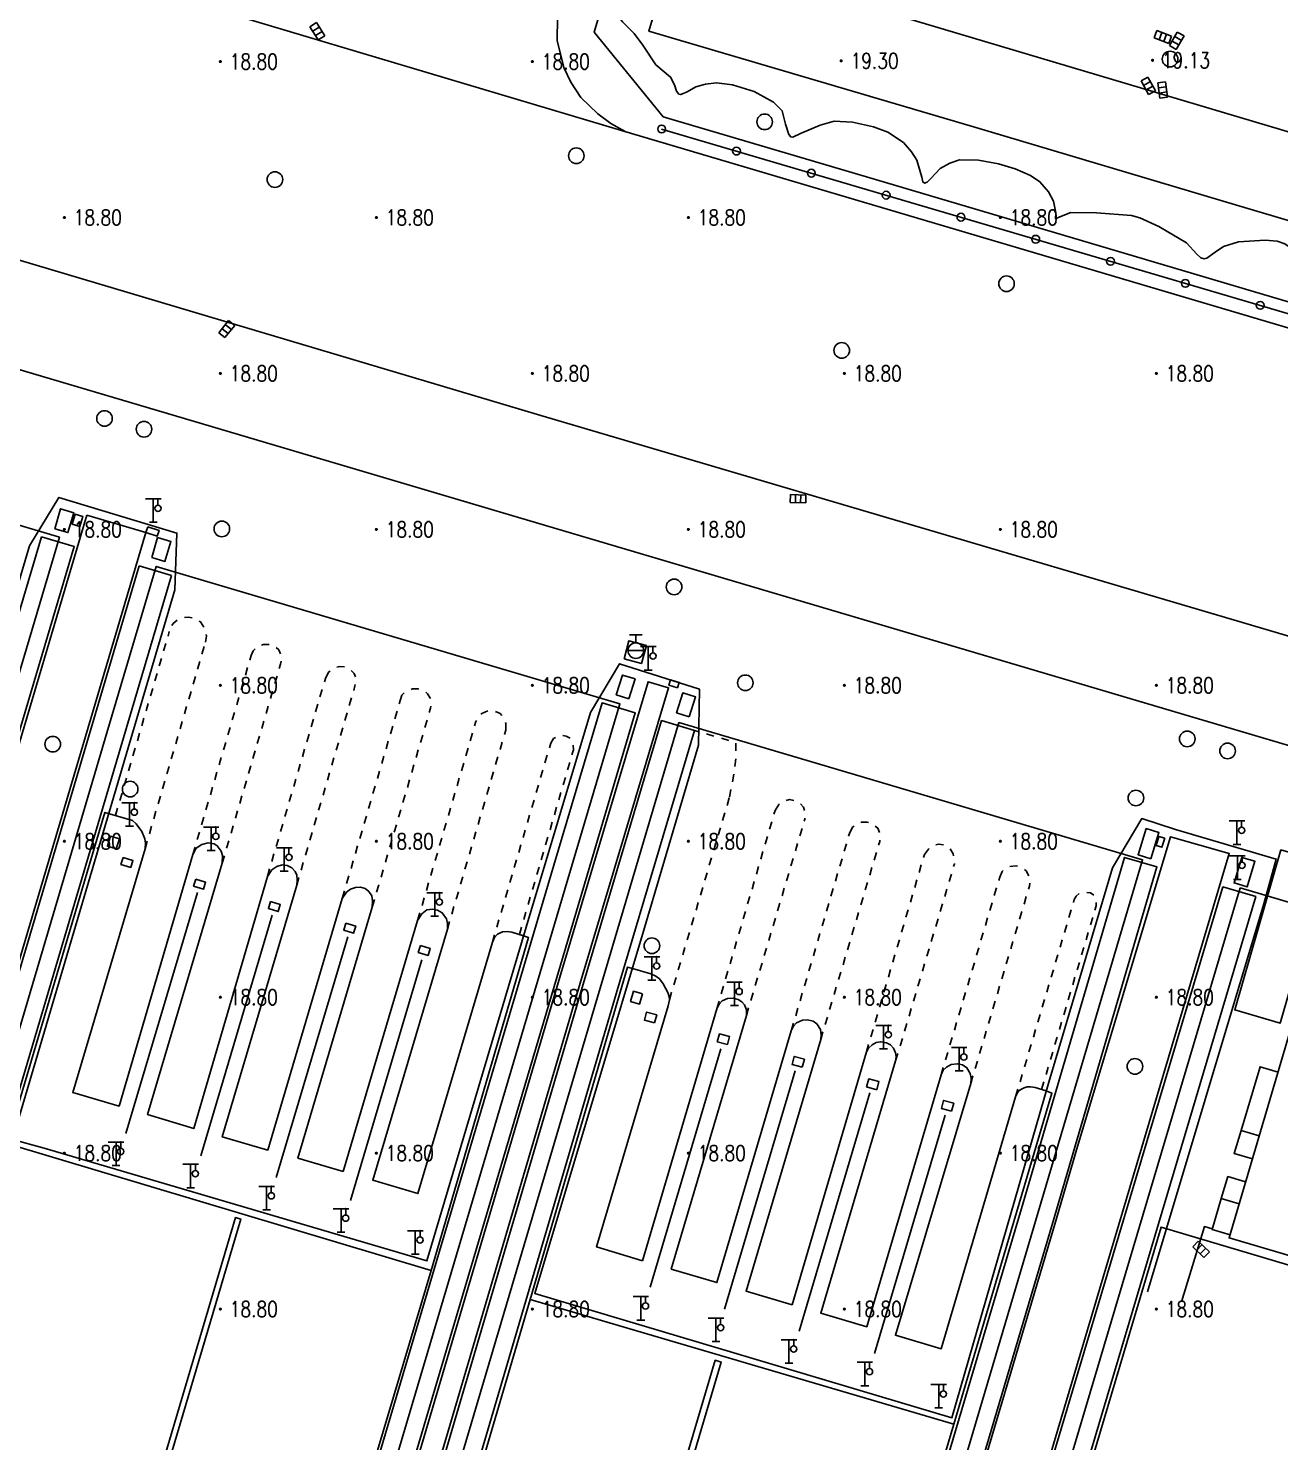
# Model space of a CAD drawing. Extents: x 404846 to 408477, y 3390929 to 3392894.
# Drawn here: x 405879 to 405959.3, y 3392125.9 to 3392216.5 of the extents above; entities that cross this region are included whole.
import ezdxf
from ezdxf.enums import TextEntityAlignment as Align

# ---------------------------------------------------------------- set-up
doc = ezdxf.new("R2010")
doc.units = 0
doc.header["$LTSCALE"] = 0.5
doc.header["$PDSIZE"] = 0.2
doc.linetypes.add('X6', pattern=[2, 1, -1])
doc.layers.get('0').update_dxf_attribs({"linetype": 'CONTINUOUS'})
for name, color, linetype in [('3221', 6, 'CONTINUOUS'), ('DLSS', 4, 'CONTINUOUS'), ('DMTZ', 3, 'CONTINUOUS'), ('FZTZ', 7, 'CONTINUOUS'), ('GCD', 1, 'CONTINUOUS'), ('GXYZ', 2, 'CONTINUOUS'), ('JMD', 6, 'CONTINUOUS'), ('SXSS', 5, 'CONTINUOUS'), ('ZBTZ', 3, 'CONTINUOUS')]:
    doc.layers.add(name, color=color, linetype=linetype)
doc.layers.add('ASSIST', color=7, linetype='CONTINUOUS', plot=False)
doc.styles.add('HZ', font='rs.shx', dxfattribs={"width": 0.8, "bigfont": 'hztxt.shx'})
doc.linetypes.add('10422', pattern='A,0.75,[150,AAA.SHX,S=0.5,R=0,X=0,Y=0.5],1.5,[177,AAA.SHX,S=1,R=0,X=0,Y=0.4],0.75', length=3)
doc.linetypes.add('1161', pattern='A,0,[149,AAA.SHX,S=0.15,R=0,X=0,Y=0],-1.6', length=1.6)
doc.linetypes.add('444', pattern='A,4.5,[145,AAA.SHX,S=1,R=0,X=0,Y=1],4.5,-0.5,[146,AAA.SHX,S=1,R=0,X=0,Y=0],-0.5', length=10)
doc.linetypes.add('447', pattern='A,8,-1,[148,AAA.SHX,S=1,R=0,X=0,Y=0],-1', length=10)

# ---------------------------------------------------------------- blocks, each defined once
blk = doc.blocks.new('gc063')
for p, q in [((-1, 3), (1, 3)), ((0, 0), (0, 3)), ((0.6, 3), (0.6, 2.2)), ((-0.5, 0), (0.5, 0))]:
    blk.add_line(p, q)
blk.add_circle((0.6, 1.8), 0.4)
blk.add_point((0.6, 3))
blk.add_point((0.6, 3))
blk = doc.blocks.new('GC200')
at = {"linetype": 'Continuous', "const_width": 0.2, "flags": 128}
blk.add_lwpolyline([(-0.1, 0, 1), (0.1, 0, 1)], format="xyb", close=True, dxfattribs=at)
blk = doc.blocks.new('gc188')
blk.add_circle((0, 0), 1)
blk = doc.blocks.new('gc041')
for p, q in [((-1, 0.5), (1, 0.5)), ((-1, -0.5), (-1, 0.5)), ((-0.33, 0.5), (-0.33, -0.5)), ((0.33, 0.5), (0.33, -0.5)), ((1, 0.5), (1, -0.5)), ((1, -0.5), (-1, -0.5))]:
    blk.add_line(p, q)
blk = doc.blocks.new('gc133')
for p, q in [((-0.8, 2), (0.8, 2)), ((0, 1), (0, 2)), ((-1, 0), (1, 0))]:
    blk.add_line(p, q)
blk.add_circle((0, 0), 1)
blk = doc.blocks.new('gc170')
at = {"linetype": 'Continuous'}
blk.add_circle((0, 0), 0.5, dxfattribs=at)

msp = doc.modelspace()

# ---------------------------------------------------------------- linework, layer by layer
at = {"layer": '3221', "color": 6}
msp.add_polyline3d([(405820.192, 3391978.741, 19.026), (405827.764, 3392004.239, 18.827), (405837.04, 3392035.462, 18.799), (405846.869, 3392068.774, 18.774), (405853.893, 3392092.528, 18.677), (405863.694, 3392125.525, 18.844), (405872.094, 3392153.735, 19.12), (405881.043, 3392183.879, 18.761), (405851.325, 3392192.702, 18.761), (405842.379, 3392162.57, 19.12), (405833.977, 3392134.352, 18.844), (405824.17, 3392101.337, 18.677), (405817.139, 3392077.555, 18.774), (405807.324, 3392044.29, 18.799), (405798.048, 3392013.066, 18.827), (405790.477, 3391987.574, 19.026)], dxfattribs=at)
for points in [[(405812.06, 3391819.389, 18.742), (405824.646, 3391861.837, 19.077), (405833.059, 3391890.204, 18.908), (405848.63, 3391942.756, 19.147), (405863.416, 3391992.669, 18.859), (405883.655, 3392060.85, 18.859), (405902.681, 3392124.939, 19.255), (405913.812, 3392162.523, 19.067), (405916.975, 3392173.2, 18.935), (405887.252, 3392182.006, 18.935), (405884.088, 3392171.328, 19.067), (405872.96, 3392133.752, 19.255), (405853.937, 3392069.672, 18.859), (405833.698, 3392001.491, 18.859), (405818.907, 3391951.561, 19.147), (405803.336, 3391899.01, 18.908), (405794.925, 3391870.65, 19.077), (405782.339, 3391828.201, 18.742)], [(405815.869, 3391818.237, 18.754), (405823.12, 3391842.63, 18.876), (405829.335, 3391863.678, 19.052), (405836.903, 3391889.232, 18.718), (405871.136, 3392004.651, 18.83), (405880.742, 3392036.86, 18.858), (405920.749, 3392171.995, 18.895), (405950.473, 3392163.195, 18.895), (405910.467, 3392028.06, 18.858), (405900.843, 3391995.791, 18.83), (405866.624, 3391880.417, 18.718), (405859.062, 3391854.887, 19.052), (405852.843, 3391833.824, 18.876), (405845.585, 3391809.404, 18.754)], [(405956.729, 3392161.398, 18.927), (405941.127, 3392108.887, 18.738), (405933.382, 3392082.829, 18.777), (405910.571, 3392005.83, 18.647), (405901.442, 3391975.049, 18.79), (405894.062, 3391950.048, 18.764), (405883.561, 3391914.691, 18.764), (405862.385, 3391843.269, 18.779), (405851.78, 3391807.605, 18.92), (405881.47, 3391798.688, 18.775), (405892.099, 3391834.434, 18.593), (405913.28, 3391905.872, 18.605), (405923.779, 3391941.222, 18.764), (405931.169, 3391966.254, 18.79), (405940.292, 3391997.016, 18.647), (405963.105, 3392074.023, 18.777), (405970.842, 3392100.056, 18.738), (405986.445, 3392152.569, 18.927)]]:
    msp.add_polyline3d(points, close=True, dxfattribs=at)
at = {"layer": 'ASSIST', "linetype": 'Continuous', "flags": 128}
for points, elevation in [([(405919.646, 3392210.053), (405964.904, 3392196.713)], 18.972), ([(405956.796, 3392145.835), (405956.343, 3392144.354), (405957.514, 3392144.008)], 19.265), ([(405955.519, 3392141.476), (405955.945, 3392142.878), (405957.081, 3392142.542)], 19.364)]:
    msp.add_lwpolyline(points, dxfattribs=dict(at, elevation=elevation))
at = {"layer": 'DLSS', "linetype": 'Continuous', "const_width": 0.1, "flags": 128}
for points, elevation in [([(405917.301, 3392209.891), (405855.391, 3392228.354), (405835.392, 3392234.278)], 18.787), ([(405911.907, 3392191.682), (405849.979, 3392210.136), (405829.994, 3392216.056)], 18.787), ([(405910.01, 3392185.28), (405848.054, 3392203.641), (405828.07, 3392209.561)], 18.787), ([(405962.124, 3392196.613), (405917.301, 3392209.891)], 18.856), ([(405956.742, 3392178.449), (405911.907, 3392191.682)], 18.831), ([(405954.833, 3392172.002), (405910.01, 3392185.28)], 18.856), ([(405956.742, 3392178.449), (406005.467, 3392164.024), (406051.337, 3392150.407), (406087.518, 3392139.758), (406125.857, 3392128.358), (406161.319, 3392117.927), (406203.686, 3392105.242), (406244.726, 3392093.133), (406283.477, 3392081.6), (406308.291, 3392074.282)], 18.633), ([(405954.833, 3392172.002), (406003.556, 3392157.578), (406049.436, 3392143.952)], 18.711)]:
    msp.add_lwpolyline(points, dxfattribs=dict(at, elevation=elevation))
at = {"layer": 'DLSS', "linetype": 'X6', "flags": 128}
for points, elevation in [([(405890.403, 3392177.142), (405890.466, 3392177.53), (405890.466, 3392177.53), (405890.39, 3392177.985), (405890.075, 3392178.442), (405889.668, 3392178.676), (405889.293, 3392178.744), (405888.916, 3392178.728), (405888.619, 3392178.58), (405888.331, 3392178.345), (405888.212, 3392178.154), (405888.085, 3392177.821)], 18.891), ([(405884.633, 3392166.026), (405888.085, 3392177.821)], 18.929), ([(405886.529, 3392163.905), (405890.403, 3392177.142)], 18.935), ([(405893.33, 3392176.285), (405893.462, 3392176.585), (405893.731, 3392176.874), (405894.119, 3392177.006), (405894.533, 3392176.986), (405894.85, 3392176.888), (405895.116, 3392176.662), (405895.273, 3392176.278), (405895.269, 3392175.991), (405895.216, 3392175.733)], 18.881), ([(405889.595, 3392163.524), (405893.33, 3392176.285)], 18.933), ([(405891.48, 3392162.972), (405895.216, 3392175.733)], 18.933), ([(405898.109, 3392174.887), (405898.32, 3392175.239), (405898.651, 3392175.496), (405898.989, 3392175.584), (405899.33, 3392175.562), (405899.63, 3392175.446), (405899.934, 3392175.148), (405900.057, 3392174.81), (405899.988, 3392174.337)], 18.885), ([(405894.374, 3392162.125), (405898.109, 3392174.887)], 18.933), ([(405896.253, 3392161.575), (405899.988, 3392174.337)], 18.933), ([(405902.91, 3392173.481), (405902.993, 3392173.759), (405903.256, 3392173.99), (405903.665, 3392174.151), (405904.016, 3392174.163), (405904.41, 3392174.041), (405904.643, 3392173.825), (405904.834, 3392173.514), (405904.862, 3392173.254), (405904.832, 3392172.919)], 18.885), ([(405899.174, 3392160.72), (405902.91, 3392173.481)], 18.933), ([(405901.097, 3392160.157), (405904.832, 3392172.919)], 18.933), ([(405904.006, 3392159.306), (405907.741, 3392172.067)], 18.933), ([(405909.649, 3392171.509), (405909.662, 3392171.933), (405909.558, 3392172.249), (405909.299, 3392172.563), (405908.894, 3392172.743), (405908.527, 3392172.758), (405908.112, 3392172.583), (405907.891, 3392172.372), (405907.719, 3392171.991)], 18.889), ([(405905.914, 3392158.747), (405909.649, 3392171.509)], 18.933), ([(405912.533, 3392170.665), (405912.715, 3392170.968), (405912.953, 3392171.11), (405913.257, 3392171.179), (405913.536, 3392171.128), (405913.816, 3392170.961), (405913.966, 3392170.669), (405913.989, 3392170.238)], 18.889), ([(405923.996, 3392167.207), (405924.32, 3392168.925), (405924.417, 3392169.845), (405924.393, 3392170.711), (405921.75, 3392171.492)], 18.977), ([(405908.797, 3392157.903), (405912.533, 3392170.665)], 18.933), ([(405910.524, 3392158.4), (405913.989, 3392170.238)], 18.93), ([(405920.143, 3392154.216), (405923.996, 3392167.207)], 19.056), ([(405926.915, 3392166.351), (405927.158, 3392166.742), (405927.473, 3392166.963), (405927.842, 3392167.05), (405928.166, 3392166.995), (405928.513, 3392166.826), (405928.734, 3392166.569), (405928.862, 3392166.176), (405928.821, 3392165.791)], 18.961), ([(405923.185, 3392153.641), (405926.915, 3392166.351)], 19.055), ([(405925.081, 3392153.216), (405928.821, 3392165.791)], 19.043), ([(405931.702, 3392164.94), (405931.911, 3392165.297), (405932.17, 3392165.497), (405932.437, 3392165.598), (405932.828, 3392165.599), (405933.191, 3392165.483), (405933.494, 3392165.21), (405933.664, 3392164.794), (405933.626, 3392164.373)], 18.943), ([(405927.957, 3392152.233), (405931.702, 3392164.94)], 19.002), ([(405929.844, 3392151.673), (405933.626, 3392164.373)], 19.002), ([(405936.485, 3392163.522), (405936.751, 3392163.883), (405937.043, 3392164.093), (405937.388, 3392164.197), (405937.76, 3392164.137), (405938.124, 3392163.932), (405938.325, 3392163.584), (405938.412, 3392163.244), (405938.416, 3392162.933)], 18.915), ([(405932.773, 3392150.869), (405936.485, 3392163.522)], 18.983), ([(405934.646, 3392150.296), (405938.416, 3392162.933)], 18.964), ([(405937.558, 3392149.4), (405941.315, 3392162.069)], 18.964), ([(405941.315, 3392162.069), (405941.473, 3392162.439), (405941.662, 3392162.632), (405941.975, 3392162.757), (405942.369, 3392162.797), (405942.705, 3392162.718), (405943.019, 3392162.481), (405943.209, 3392162.127), (405943.277, 3392161.822), (405943.216, 3392161.505)], 18.915), ([(405939.456, 3392148.85), (405943.216, 3392161.505)], 18.964), ([(405946.099, 3392160.648), (405946.217, 3392160.868), (405946.435, 3392161.045), (405946.755, 3392161.123), (405947.135, 3392161.069), (405947.382, 3392160.882), (405947.485, 3392160.626), (405947.502, 3392160.412), (405947.498, 3392160.233)], 18.943), ([(405942.339, 3392147.993), (405946.099, 3392160.648)], 18.964), ([(405944.002, 3392148.466), (405947.498, 3392160.233)], 18.961)]:
    msp.add_lwpolyline(points, dxfattribs=dict(at, elevation=elevation))
at = {"layer": 'DMTZ', "linetype": '10422', "flags": 128}
for points, elevation in [([(405910.794, 3392158.32), (405911.114, 3392158.199), (405904.865, 3392136.865), (405877.671, 3392145.001), (405883.956, 3392166.226), (405885.724, 3392165.704)], 19.256), ([(405885.724, 3392165.704), (405885.963, 3392165.492), (405886.334, 3392165.002), (405886.521, 3392164.544), (405886.553, 3392164.254), (405886.529, 3392163.905), (405881.897, 3392148.263), (405884.869, 3392147.396), (405889.595, 3392163.524), (405889.817, 3392163.928), (405890.166, 3392164.163), (405890.581, 3392164.272), (405890.957, 3392164.209), (405891.158, 3392164.094), (405891.421, 3392163.75), (405891.491, 3392163.464), (405891.48, 3392162.972), (405886.696, 3392146.86), (405889.658, 3392145.96), (405894.374, 3392162.125), (405894.66, 3392162.551), (405894.977, 3392162.769), (405895.325, 3392162.873), (405895.641, 3392162.828), (405895.935, 3392162.672), (405896.155, 3392162.445), (405896.264, 3392162.201), (405896.279, 3392161.906), (405896.253, 3392161.575), (405891.484, 3392145.433), (405894.393, 3392144.576), (405899.174, 3392160.72), (405899.449, 3392161.126), (405899.691, 3392161.315), (405900.011, 3392161.414), (405900.337, 3392161.445), (405900.638, 3392161.353), (405900.869, 3392161.163), (405901.058, 3392160.88), (405901.114, 3392160.546), (405901.097, 3392160.157)], 19.254), ([(405901.097, 3392160.157), (405896.335, 3392144.063), (405899.225, 3392143.207), (405904.006, 3392159.306)], 19.213), ([(405904.006, 3392159.306), (405904.265, 3392159.722), (405904.585, 3392159.977), (405904.974, 3392160.031), (405905.28, 3392159.963), (405905.582, 3392159.791), (405905.847, 3392159.409), (405905.927, 3392159.101), (405905.914, 3392158.747)], 19.209), ([(405905.914, 3392158.747), (405901.129, 3392142.644), (405904.026, 3392141.786), (405908.797, 3392157.903)], 19.213), ([(405908.797, 3392157.903), (405908.932, 3392158.214), (405909.118, 3392158.422), (405909.434, 3392158.574), (405909.739, 3392158.595), (405910.048, 3392158.541), (405910.794, 3392158.32)], 19.209), ([(405944.301, 3392148.38), (405944.661, 3392148.22), (405938.371, 3392126.996), (405911.215, 3392135), (405917.449, 3392156.307), (405917.768, 3392156.226)], 19.259), ([(405917.768, 3392156.226), (405918.959, 3392155.872), (405919.278, 3392155.728), (405919.504, 3392155.557), (405919.754, 3392155.239), (405920.052, 3392154.68), (405920.136, 3392154.415), (405920.143, 3392154.216), (405920.059, 3392153.821), (405915.462, 3392138.373), (405918.418, 3392137.485)], 19.334), ([(405923.185, 3392153.641), (405923.326, 3392153.932), (405923.524, 3392154.147), (405923.869, 3392154.295), (405924.222, 3392154.324), (405924.544, 3392154.228), (405924.785, 3392154.075), (405924.951, 3392153.889), (405925.075, 3392153.561), (405925.081, 3392153.216)], 19.313), ([(405918.418, 3392137.485), (405923.185, 3392153.641)], 19.378), ([(405925.081, 3392153.216), (405920.258, 3392136.942), (405923.19, 3392136.077), (405927.957, 3392152.233)], 19.378), ([(405927.957, 3392152.233), (405928.107, 3392152.518), (405928.298, 3392152.726), (405928.676, 3392152.906), (405928.985, 3392152.932), (405929.351, 3392152.846), (405929.584, 3392152.667), (405929.82, 3392152.302), (405929.864, 3392151.987), (405929.844, 3392151.673)], 19.318), ([(405929.844, 3392151.673), (405925.055, 3392135.526), (405928.002, 3392134.657), (405932.773, 3392150.869)], 19.367), ([(405932.773, 3392150.869), (405932.908, 3392151.106), (405933.136, 3392151.333), (405933.397, 3392151.467), (405933.696, 3392151.527), (405934.065, 3392151.451), (405934.322, 3392151.316), (405934.515, 3392151.11), (405934.647, 3392150.808), (405934.672, 3392150.562), (405934.646, 3392150.296)], 19.307), ([(405934.646, 3392150.296), (405929.844, 3392134.113), (405932.792, 3392133.244), (405937.558, 3392149.4)], 19.253), ([(405937.558, 3392149.4), (405937.683, 3392149.692), (405937.905, 3392149.901), (405938.209, 3392150.073), (405938.614, 3392150.11), (405938.924, 3392150.041), (405939.217, 3392149.854), (405939.424, 3392149.498), (405939.486, 3392149.187), (405939.456, 3392148.85)], 19.167), ([(405939.456, 3392148.85), (405934.634, 3392132.7), (405937.57, 3392131.834), (405942.339, 3392147.993)], 19.209), ([(405942.339, 3392147.993), (405942.41, 3392148.191), (405942.512, 3392148.35), (405942.664, 3392148.472), (405942.875, 3392148.576), (405943.08, 3392148.625), (405943.288, 3392148.639), (405943.592, 3392148.585), (405944.301, 3392148.38)], 19.167)]:
    msp.add_lwpolyline(points, dxfattribs=dict(at, elevation=elevation))
at = {"layer": 'FZTZ', "linetype": 'Continuous', "flags": 128}
for points, elevation in [([(405882.348, 3392184.571), (405881.866, 3392184.713), (405882.054, 3392185.35), (405882.537, 3392185.208), (405882.348, 3392184.571)], 19.945), ([(405886.699, 3392184.538), (405887.43, 3392184.312), (405887.317, 3392183.946), (405886.586, 3392184.172), (405886.699, 3392184.538)], 19.823), ([(405920.653, 3392174.213), (405920.108, 3392174.381), (405920.214, 3392174.725), (405920.759, 3392174.557), (405920.653, 3392174.213)], 19.568), ([(405884.885, 3392164.533), (405884.69, 3392163.886), (405884.119, 3392164.058), (405884.313, 3392164.705), (405884.885, 3392164.533)], 21.024), ([(405951.893, 3392164.575), (405951.717, 3392163.993), (405951.335, 3392164.108), (405951.509, 3392164.683), (405951.893, 3392164.575)], 20.42), ([(405918.424, 3392154.588), (405918.229, 3392153.941), (405917.657, 3392154.113), (405917.852, 3392154.76), (405918.424, 3392154.588)], 21.038)]:
    msp.add_lwpolyline(points, close=True, dxfattribs=dict(at, elevation=elevation))
at = {"layer": 'JMD', "linetype": '447', "elevation": 21.947, "flags": 128}
msp.add_lwpolyline([(405925.45, 3392243.114), (405923.379, 3392243.714), (405921.208, 3392236.288), (405918.064, 3392225.509), (405915.326, 3392216.267), (405919.75, 3392210.84), (405932.421, 3392207.085), (405947.57, 3392202.609), (405963.059, 3392198.011)], dxfattribs=at)
at = {"layer": 'JMD', "linetype": '444', "flags": 128}
for points, elevation in [([(405880.061, 3392144.706), (405878.026, 3392145.263), (405888.44, 3392180.513), (405888.573, 3392184.145), (405881.005, 3392186.426), (405879.115, 3392183.326), (405868.727, 3392148.193), (405848.766, 3392153.943)], 20.687), ([(405918.487, 3392158.619), (405922.015, 3392170.532), (405922.075, 3392174.132), (405916.952, 3392175.761), (405915.084, 3392172.642), (405910.961, 3392158.882)], 20.679), ([(405952.585, 3392165.126), (405950.423, 3392165.83), (405948.556, 3392162.678), (405944.459, 3392148.928)], 20.772), ([(405958.239, 3392160.376), (405959.042, 3392163.237), (405952.585, 3392165.126)], 20.562), ([(405889.887, 3392161.086), (405885.308, 3392145.646)], 20.42), ([(405950.79, 3392135.491), (405958.239, 3392160.376)], 20.587), ([(405894.679, 3392159.651), (405890.1, 3392144.211)], 20.42), ([(405910.961, 3392158.882), (405904.602, 3392137.47), (405880.061, 3392144.706)], 20.737), ([(405944.459, 3392148.928), (405938.251, 3392127.415), (405911.508, 3392135.377), (405918.487, 3392158.619)], 20.7), ([(405899.522, 3392158.26), (405894.943, 3392142.821)], 20.518), ([(405904.271, 3392156.781), (405899.692, 3392141.341)], 20.608), ([(405923.437, 3392151.073), (405918.903, 3392135.792)], 20.645), ([(405928.2, 3392149.66), (405923.666, 3392134.379)], 20.645), ([(405932.989, 3392148.239), (405928.456, 3392132.958)], 20.645), ([(405937.816, 3392146.807), (405933.282, 3392131.526)], 20.645), ([(405952.977, 3392134.835), (405954.436, 3392139.676), (405954.943, 3392139.526)], 20.889)]:
    msp.add_lwpolyline(points, dxfattribs=dict(at, elevation=elevation))
at = {"layer": 'JMD', "linetype": '444', "elevation": 19.501, "flags": 128}
msp.add_lwpolyline([(405917.235, 3392176.088), (405918.349, 3392175.782), (405918.665, 3392176.933), (405917.551, 3392177.238), (405917.235, 3392176.088)], close=True, dxfattribs=at)
at = {"layer": 'JMD', "linetype": 'Continuous', "flags": 128}
for points, elevation in [([(405962.259, 3392162.979), (405959.298, 3392152.723), (405956.384, 3392153.565), (405959.345, 3392163.82), (405962.259, 3392162.979)], 21.54), ([(405885.124, 3392163.339), (405885.752, 3392163.145), (405885.615, 3392162.698), (405884.986, 3392162.892), (405885.124, 3392163.339)], 21.278), ([(405889.781, 3392161.948), (405890.409, 3392161.754), (405890.272, 3392161.308), (405889.644, 3392161.501), (405889.781, 3392161.948)], 21.239), ([(405894.575, 3392160.511), (405895.203, 3392160.318), (405895.065, 3392159.871), (405894.437, 3392160.064), (405894.575, 3392160.511)], 21.226), ([(405899.409, 3392159.131), (405900.037, 3392158.937), (405899.899, 3392158.49), (405899.271, 3392158.684), (405899.409, 3392159.131)], 21.069), ([(405904.182, 3392157.701), (405904.81, 3392157.507), (405904.672, 3392157.06), (405904.044, 3392157.254), (405904.182, 3392157.701)], 21.069), ([(405961.138, 3392156.278), (405956.018, 3392138.944), (405965.509, 3392136.14), (405970.629, 3392153.475), (405961.138, 3392156.278)], 25.329), ([(405919.187, 3392152.73), (405918.54, 3392152.907), (405918.681, 3392153.421), (405919.328, 3392153.244), (405919.187, 3392152.73)], 21.267), ([(405923.861, 3392151.339), (405923.214, 3392151.516), (405923.354, 3392152.029), (405924.001, 3392151.852), (405923.861, 3392151.339)], 21.238), ([(405928.654, 3392149.892), (405928.007, 3392150.069), (405928.148, 3392150.582), (405928.795, 3392150.405), (405928.654, 3392149.892)], 21.253), ([(405933.431, 3392148.45), (405932.784, 3392148.627), (405932.924, 3392149.141), (405933.571, 3392148.964), (405933.431, 3392148.45)], 21.253), ([(405938.226, 3392147.072), (405937.579, 3392147.249), (405937.72, 3392147.762), (405938.366, 3392147.585), (405938.226, 3392147.072)], 21.164)]:
    msp.add_lwpolyline(points, close=True, dxfattribs=dict(at, elevation=elevation))
for points, elevation in [([(405959.158, 3392149.574), (405958.002, 3392149.916), (405956.796, 3392145.835), (405957.953, 3392145.493)], 23.145), ([(405956.08, 3392139.152), (405954.932, 3392139.491), (405955.519, 3392141.476), (405956.666, 3392141.137)], 23.229)]:
    msp.add_lwpolyline(points, dxfattribs=dict(at, elevation=elevation))
at = {"layer": 'SXSS', "linetype": 'Continuous', "flags": 128}
for points, elevation in [([(405854.871, 3392012.615), (405885.743, 3392116.783), (405892.662, 3392140.147), (405892.335, 3392140.244), (405885.416, 3392116.88), (405854.554, 3392012.709)], 18.742), ([(405923.337, 3392131.02), (405923.084, 3392131.095), (405914.316, 3392101.493), (405907.932, 3392080.089), (405899.811, 3392052.569), (405890.244, 3392020.321)], 18.955), ([(405890.627, 3392020.207), (405900.194, 3392052.456), (405908.316, 3392079.975), (405914.7, 3392101.379), (405923.467, 3392130.981), (405923.337, 3392131.02)], 18.955)]:
    msp.add_lwpolyline(points, dxfattribs=dict(at, elevation=elevation))
at = {"layer": 'ZBTZ', "linetype": '1161', "flags": 128}
for points, elevation in [([(405904.18, 3392250.262), (405921.29, 3392245.615), (405913.082, 3392217.887), (405912.964, 3392217.199), (405912.944, 3392215.735), (405913.37, 3392213.99), (405913.821, 3392213.057), (405914.456, 3392212.086), (405915.556, 3392211.025), (405916.397, 3392210.409), (405917.301, 3392209.891)], 18.861), ([(405924.789, 3392247.329), (405925.543, 3392246.665), (405926.006, 3392245.921), (405926.113, 3392245.068), (405926.079, 3392244.255), (405925.979, 3392243.798), (405925.676, 3392242.595), (405923.709, 3392236.048), (405921.377, 3392228.072), (405919.808, 3392222.757), (405919.901, 3392222.453), (405920.403, 3392221.635), (405918.834, 3392216.321), (405939.795, 3392210.149), (405956.435, 3392205.193), (405964.005, 3392202.951)], 19.172), ([(405960.986, 3392201.441), (405960.372, 3392202.157), (405960.372, 3392202.157), (405959.584, 3392202.684), (405959.105, 3392202.852), (405958.334, 3392202.922), (405956.62, 3392202.826), (405955.671, 3392202.519), (405955.127, 3392202.15), (405954.583, 3392201.78), (405954.415, 3392201.733), (405954.199, 3392201.802), (405953.951, 3392202.035), (405953.284, 3392202.759), (405951.512, 3392203.805), (405950.298, 3392204.365), (405949.765, 3392204.503), (405947.525, 3392204.679), (405945.88, 3392204.697), (405945.18, 3392204.429), (405944.884, 3392204.303), (405944.921, 3392204.682), (405944.77, 3392205.428), (405944.453, 3392206.016), (405943.897, 3392206.678), (405943.298, 3392207.072), (405942.31, 3392207.511), (405941.246, 3392207.826), (405939.951, 3392208.066), (405938.746, 3392208.079), (405938.116, 3392207.871), (405937.491, 3392207.513), (405936.892, 3392206.872), (405936.664, 3392206.639), (405936.49, 3392206.575), (405936.382, 3392206.661), (405936.327, 3392206.968), (405935.998, 3392208.061), (405935.659, 3392208.6), (405935.15, 3392209.184), (405934.153, 3392209.845), (405933.228, 3392210.189), (405931.888, 3392210.488), (405930.702, 3392210.563), (405929.801, 3392210.308), (405928.548, 3392209.757), (405928.052, 3392209.542), (405927.919, 3392209.551), (405927.794, 3392209.693), (405927.581, 3392210.357), (405927.366, 3392211.227), (405926.826, 3392211.775), (405925.575, 3392212.45), (405924.198, 3392212.893), (405923.163, 3392213.021), (405922.462, 3392212.938), (405921.829, 3392212.751), (405921.282, 3392212.433), (405920.867, 3392212.259), (405920.743, 3392212.299), (405920.598, 3392212.485), (405920.47, 3392212.881), (405920.222, 3392213.387), (405919.277, 3392214.168), (405918.435, 3392215.428), (405917.876, 3392216.187), (405917.142, 3392216.935), (405917.006, 3392217.098), (405917.177, 3392217.469), (405918.379, 3392219.077), (405918.859, 3392219.929), (405919.172, 3392221.005), (405919.387, 3392222.043), (405919.353, 3392222.787), (405919.162, 3392223.361), (405918.813, 3392223.661), (405918.394, 3392223.847), (405917.653, 3392224.121)], 19.357), ([(405920.403, 3392221.635), (405960.319, 3392209.717)], 19.101), ([(405882.801, 3392185.296), (405873.323, 3392153.37), (405864.917, 3392125.161)], 18.901), ([(405886.59, 3392184.171), (405882.801, 3392185.296)], 18.826), ([(405832.499, 3392001.847), (405852.738, 3392070.028), (405871.762, 3392134.107), (405882.89, 3392171.683), (405886.59, 3392184.171)], 18.991), ([(405862.63, 3392125.841), (405871.035, 3392154.05), (405879.896, 3392183.897), (405881.991, 3392183.276), (405873.129, 3392153.427), (405864.726, 3392125.218)], 18.91), ([(405832.683, 3392001.792), (405852.922, 3392069.973), (405871.946, 3392134.052), (405883.074, 3392171.628), (405886.158, 3392182.039)], 18.996), ([(405888.235, 3392181.424), (405886.158, 3392182.039)], 18.938), ([(405834.76, 3392001.176), (405854.998, 3392069.357), (405874.022, 3392133.437), (405885.15, 3392171.013), (405888.235, 3392181.424)], 18.996), ([(405904.141, 3392125.271), (405913.115, 3392155.665), (405918.773, 3392174.613), (405920.089, 3392174.22), (405914.432, 3392155.274), (405905.469, 3392124.878)], 19.105), ([(405882.585, 3392061.167), (405901.612, 3392125.256), (405912.742, 3392162.84), (405915.826, 3392173.249), (405917.954, 3392172.618), (405914.87, 3392162.21), (405903.74, 3392124.625), (405884.713, 3392060.535)], 19.03), ([(405905.664, 3392124.773), (405914.623, 3392155.216), (405919.647, 3392172.118), (405921.75, 3392171.492), (405916.727, 3392154.594), (405907.769, 3392124.154)], 19.105), ([(405911.501, 3392027.754), (405944.693, 3392139.873), (405951.393, 3392162.732), (405949.325, 3392163.339), (405942.716, 3392140.84)], 18.926), ([(405909.347, 3392028.357), (405942.716, 3392140.84)], 18.873), ([(405969.567, 3392100.435), (405961.83, 3392074.402), (405939.016, 3391997.394), (405929.942, 3391966.617), (405922.562, 3391941.584), (405912.063, 3391906.233), (405890.985, 3391835.141), (405880.275, 3391799.233), (405878.67, 3391793.899), (405851.551, 3391801.953), (405853.117, 3391807.318), (405863.692, 3391842.881), (405884.793, 3391914.325), (405895.324, 3391949.676), (405902.704, 3391974.676), (405911.832, 3392005.456), (405934.662, 3392082.449), (405942.406, 3392108.507), (405951.666, 3392139.637), (405966.329, 3392135.276)], 18.776), ([(405882.416, 3392061.217), (405901.442, 3392125.306), (405904.865, 3392136.865)], 19.104), ([(405911.215, 3392135), (405908.004, 3392124.084)], 19.276), ([(405909.169, 3392028.456), (405938.371, 3392126.996)], 18.872)]:
    msp.add_lwpolyline(points, dxfattribs=dict(at, elevation=elevation))
for points, elevation in [([(405880.744, 3392184.423), (405881.122, 3392185.7), (405881.969, 3392185.449), (405881.592, 3392184.172), (405880.744, 3392184.423)], 19.01), ([(405886.96, 3392182.581), (405887.337, 3392183.858), (405888.184, 3392183.607), (405887.807, 3392182.33), (405886.96, 3392182.581)], 19.01), ([(405917.543, 3392173.518), (405917.942, 3392174.786), (405917.13, 3392175.041), (405916.731, 3392173.773), (405917.543, 3392173.518)], 18.942), ([(405921.417, 3392172.37), (405921.816, 3392173.638), (405921.004, 3392173.893), (405920.606, 3392172.625), (405921.417, 3392172.37)], 18.942), ([(405946.301, 3392144.807), (405952.27, 3392164.669), (405956.031, 3392163.586), (405939.874, 3392109.26), (405932.129, 3392083.201), (405909.39, 3392006.181), (405900.261, 3391975.399), (405892.881, 3391950.397), (405882.367, 3391915.045), (405861.227, 3391843.614), (405850.072, 3391806.101), (405846.312, 3391807.187), (405854.117, 3391833.447), (405860.336, 3391854.51), (405867.897, 3391880.04), (405867.898, 3391880.039), (405902.064, 3391995.432), (405911.613, 3392027.721), (405944.842, 3392139.829), (405946.301, 3392144.807)], 18.838), ([(405950.993, 3392163.255), (405951.524, 3392164.943), (405950.712, 3392165.198), (405950.182, 3392163.511), (405950.993, 3392163.255)], 19.04), ([(405956.828, 3392163.343), (405956.34, 3392161.709), (405957.185, 3392161.456), (405957.675, 3392163.095), (405956.828, 3392163.343)], 19.047), ([(405942.197, 3392108.569), (405957.725, 3392160.831), (405955.627, 3392161.454), (405940.04, 3392109.21), (405932.295, 3392083.151), (405909.527, 3392006.14), (405900.399, 3391975.358), (405893.016, 3391950.359), (405882.515, 3391915.001), (405861.375, 3391843.57), (405850.864, 3391808.222), (405852.966, 3391807.597), (405863.477, 3391842.945), (405884.574, 3391914.39), (405895.125, 3391949.735), (405902.505, 3391974.735), (405911.633, 3392005.515), (405934.444, 3392082.514), (405942.197, 3392108.569)], 18.787)]:
    msp.add_lwpolyline(points, close=True, dxfattribs=dict(at, elevation=elevation))

# ---------------------------------------------------------------- block references
at = {"layer": 'DLSS', "linetype": 'Continuous', "xscale": 0.5, "yscale": 0.5}
for p in [(405887.057, 3392184.835, 19.002), (405918.786, 3392175.362, 19.04), (405885.538, 3392165.345, 19.239), (405956.523, 3392164.18, 19.225), (405890.768, 3392163.792, 19.239), (405895.452, 3392162.456, 19.024), (405956.552, 3392161.938, 19.12), (405905.101, 3392159.583, 19.159), (405919.019, 3392155.476, 19.279), (405924.317, 3392153.847, 19.279), (405933.871, 3392151.07, 19.265), (405938.719, 3392149.651, 19.251), (405884.674, 3392143.588, 18.912), (405889.455, 3392142.166, 18.978), (405894.323, 3392140.742, 19.144), (405899.093, 3392139.311, 19.255), (405903.856, 3392137.908, 19.322), (405918.31, 3392133.678, 19.419), (405923.127, 3392132.293, 19.39), (405927.809, 3392130.917, 19.346), (405932.672, 3392129.467, 19.288), (405937.405, 3392128.04, 19.173)]:
    msp.add_blockref('gc063', p, dxfattribs=at)
at = {"layer": 'GCD', "linetype": 'Continuous'}
ref = msp.add_blockref('GC200', (405891.358, 3392214.379, 18.8), dxfattribs=dict(at, xscale=0.5, yscale=0.5, zscale=0.5))
ref.add_attrib('height', '18.80', dxfattribs={"linetype": 'Continuous', "height": 1, "style": 'HZ', "width": 0.8}).set_placement((405891.958, 3392214.379, 18.8), align=Align.MIDDLE_LEFT)
ref = msp.add_blockref('GC200', (405911.358, 3392214.379, 18.8), dxfattribs=dict(at, xscale=0.5, yscale=0.5, zscale=0.5))
ref.add_attrib('height', '18.80', dxfattribs={"linetype": 'Continuous', "height": 1, "style": 'HZ', "width": 0.8}).set_placement((405911.958, 3392214.379, 18.8), align=Align.MIDDLE_LEFT)
ref = msp.add_blockref('GC200', (405931.155, 3392214.425, 19.301), dxfattribs=dict(at, xscale=0.5, yscale=0.5, zscale=0.5))
ref.add_attrib('height', '19.30', dxfattribs={"linetype": 'Continuous', "height": 1, "style": 'HZ', "width": 0.8}).set_placement((405931.755, 3392214.425, 19.301), align=Align.MIDDLE_LEFT)
ref = msp.add_blockref('GC200', (405951.113, 3392214.46, 19.128), dxfattribs=dict(at, xscale=0.5, yscale=0.5, zscale=0.5))
ref.add_attrib('height', '19.13', dxfattribs={"linetype": 'Continuous', "height": 1, "style": 'HZ', "width": 0.8}).set_placement((405951.713, 3392214.46, 19.128), align=Align.MIDDLE_LEFT)
ref = msp.add_blockref('GC200', (405881.358, 3392204.379, 18.8), dxfattribs=dict(at, xscale=0.5, yscale=0.5, zscale=0.5))
ref.add_attrib('height', '18.80', dxfattribs={"linetype": 'Continuous', "height": 1, "style": 'HZ', "width": 0.8}).set_placement((405881.958, 3392204.379, 18.8), align=Align.MIDDLE_LEFT)
ref = msp.add_blockref('GC200', (405901.358, 3392204.379, 18.8), dxfattribs=dict(at, xscale=0.5, yscale=0.5, zscale=0.5))
ref.add_attrib('height', '18.80', dxfattribs={"linetype": 'Continuous', "height": 1, "style": 'HZ', "width": 0.8}).set_placement((405901.958, 3392204.379, 18.8), align=Align.MIDDLE_LEFT)
ref = msp.add_blockref('GC200', (405921.358, 3392204.379, 18.8), dxfattribs=dict(at, xscale=0.5, yscale=0.5, zscale=0.5))
ref.add_attrib('height', '18.80', dxfattribs={"linetype": 'Continuous', "height": 1, "style": 'HZ', "width": 0.8}).set_placement((405921.958, 3392204.379, 18.8), align=Align.MIDDLE_LEFT)
ref = msp.add_blockref('GC200', (405941.358, 3392204.379, 18.8), dxfattribs=dict(at, xscale=0.5, yscale=0.5, zscale=0.5))
ref.add_attrib('height', '18.80', dxfattribs={"linetype": 'Continuous', "height": 1, "style": 'HZ', "width": 0.8}).set_placement((405941.958, 3392204.379, 18.8), align=Align.MIDDLE_LEFT)
ref = msp.add_blockref('GC200', (405891.358, 3392194.379, 18.8), dxfattribs=dict(at, xscale=0.5, yscale=0.5, zscale=0.5))
ref.add_attrib('height', '18.80', dxfattribs={"linetype": 'Continuous', "height": 1, "style": 'HZ', "width": 0.8}).set_placement((405891.958, 3392194.379, 18.8), align=Align.MIDDLE_LEFT)
ref = msp.add_blockref('GC200', (405911.358, 3392194.379, 18.8), dxfattribs=dict(at, xscale=0.5, yscale=0.5, zscale=0.5))
ref.add_attrib('height', '18.80', dxfattribs={"linetype": 'Continuous', "height": 1, "style": 'HZ', "width": 0.8}).set_placement((405911.958, 3392194.379, 18.8), align=Align.MIDDLE_LEFT)
ref = msp.add_blockref('GC200', (405931.358, 3392194.379, 18.8), dxfattribs=dict(at, xscale=0.5, yscale=0.5, zscale=0.5))
ref.add_attrib('height', '18.80', dxfattribs={"linetype": 'Continuous', "height": 1, "style": 'HZ', "width": 0.8}).set_placement((405931.958, 3392194.379, 18.8), align=Align.MIDDLE_LEFT)
ref = msp.add_blockref('GC200', (405951.358, 3392194.379, 18.8), dxfattribs=dict(at, xscale=0.5, yscale=0.5, zscale=0.5))
ref.add_attrib('height', '18.80', dxfattribs={"linetype": 'Continuous', "height": 1, "style": 'HZ', "width": 0.8}).set_placement((405951.958, 3392194.379, 18.8), align=Align.MIDDLE_LEFT)
ref = msp.add_blockref('GC200', (405881.358, 3392184.379, 18.8), dxfattribs=dict(at, xscale=0.5, yscale=0.5, zscale=0.5))
ref.add_attrib('height', '18.80', dxfattribs={"linetype": 'Continuous', "height": 1, "style": 'HZ', "width": 0.8}).set_placement((405881.958, 3392184.379, 18.8), align=Align.MIDDLE_LEFT)
ref = msp.add_blockref('GC200', (405901.358, 3392184.379, 18.8), dxfattribs=dict(at, xscale=0.5, yscale=0.5, zscale=0.5))
ref.add_attrib('height', '18.80', dxfattribs={"linetype": 'Continuous', "height": 1, "style": 'HZ', "width": 0.8}).set_placement((405901.958, 3392184.379, 18.8), align=Align.MIDDLE_LEFT)
ref = msp.add_blockref('GC200', (405921.358, 3392184.379, 18.8), dxfattribs=dict(at, xscale=0.5, yscale=0.5, zscale=0.5))
ref.add_attrib('height', '18.80', dxfattribs={"linetype": 'Continuous', "height": 1, "style": 'HZ', "width": 0.8}).set_placement((405921.958, 3392184.379, 18.8), align=Align.MIDDLE_LEFT)
ref = msp.add_blockref('GC200', (405941.358, 3392184.379, 18.8), dxfattribs=dict(at, xscale=0.5, yscale=0.5, zscale=0.5))
ref.add_attrib('height', '18.80', dxfattribs={"linetype": 'Continuous', "height": 1, "style": 'HZ', "width": 0.8}).set_placement((405941.958, 3392184.379, 18.8), align=Align.MIDDLE_LEFT)
ref = msp.add_blockref('GC200', (405891.358, 3392174.379, 18.8), dxfattribs=dict(at, xscale=0.5, yscale=0.5, zscale=0.5))
ref.add_attrib('height', '18.80', dxfattribs={"linetype": 'Continuous', "height": 1, "style": 'HZ', "width": 0.8}).set_placement((405891.958, 3392174.379, 18.8), align=Align.MIDDLE_LEFT)
ref = msp.add_blockref('GC200', (405911.358, 3392174.379, 18.8), dxfattribs=dict(at, xscale=0.5, yscale=0.5, zscale=0.5))
ref.add_attrib('height', '18.80', dxfattribs={"linetype": 'Continuous', "height": 1, "style": 'HZ', "width": 0.8}).set_placement((405911.958, 3392174.379, 18.8), align=Align.MIDDLE_LEFT)
ref = msp.add_blockref('GC200', (405931.358, 3392174.379, 18.8), dxfattribs=dict(at, xscale=0.5, yscale=0.5, zscale=0.5))
ref.add_attrib('height', '18.80', dxfattribs={"linetype": 'Continuous', "height": 1, "style": 'HZ', "width": 0.8}).set_placement((405931.958, 3392174.379, 18.8), align=Align.MIDDLE_LEFT)
ref = msp.add_blockref('GC200', (405951.358, 3392174.379, 18.8), dxfattribs=dict(at, xscale=0.5, yscale=0.5, zscale=0.5))
ref.add_attrib('height', '18.80', dxfattribs={"linetype": 'Continuous', "height": 1, "style": 'HZ', "width": 0.8}).set_placement((405951.958, 3392174.379, 18.8), align=Align.MIDDLE_LEFT)
ref = msp.add_blockref('GC200', (405881.358, 3392164.379, 18.8), dxfattribs=dict(at, xscale=0.5, yscale=0.5, zscale=0.5))
ref.add_attrib('height', '18.80', dxfattribs={"linetype": 'Continuous', "height": 1, "style": 'HZ', "width": 0.8}).set_placement((405881.958, 3392164.379, 18.8), align=Align.MIDDLE_LEFT)
ref = msp.add_blockref('GC200', (405901.358, 3392164.379, 18.8), dxfattribs=dict(at, xscale=0.5, yscale=0.5, zscale=0.5))
ref.add_attrib('height', '18.80', dxfattribs={"linetype": 'Continuous', "height": 1, "style": 'HZ', "width": 0.8}).set_placement((405901.958, 3392164.379, 18.8), align=Align.MIDDLE_LEFT)
ref = msp.add_blockref('GC200', (405921.358, 3392164.379, 18.8), dxfattribs=dict(at, xscale=0.5, yscale=0.5, zscale=0.5))
ref.add_attrib('height', '18.80', dxfattribs={"linetype": 'Continuous', "height": 1, "style": 'HZ', "width": 0.8}).set_placement((405921.958, 3392164.379, 18.8), align=Align.MIDDLE_LEFT)
ref = msp.add_blockref('GC200', (405941.358, 3392164.379, 18.8), dxfattribs=dict(at, xscale=0.5, yscale=0.5, zscale=0.5))
ref.add_attrib('height', '18.80', dxfattribs={"linetype": 'Continuous', "height": 1, "style": 'HZ', "width": 0.8}).set_placement((405941.958, 3392164.379, 18.8), align=Align.MIDDLE_LEFT)
ref = msp.add_blockref('GC200', (405891.358, 3392154.379, 18.8), dxfattribs=dict(at, xscale=0.5, yscale=0.5, zscale=0.5))
ref.add_attrib('height', '18.80', dxfattribs={"linetype": 'Continuous', "height": 1, "style": 'HZ', "width": 0.8}).set_placement((405891.958, 3392154.379, 18.8), align=Align.MIDDLE_LEFT)
ref = msp.add_blockref('GC200', (405911.358, 3392154.379, 18.8), dxfattribs=dict(at, xscale=0.5, yscale=0.5, zscale=0.5))
ref.add_attrib('height', '18.80', dxfattribs={"linetype": 'Continuous', "height": 1, "style": 'HZ', "width": 0.8}).set_placement((405911.958, 3392154.379, 18.8), align=Align.MIDDLE_LEFT)
ref = msp.add_blockref('GC200', (405931.358, 3392154.379, 18.8), dxfattribs=dict(at, xscale=0.5, yscale=0.5, zscale=0.5))
ref.add_attrib('height', '18.80', dxfattribs={"linetype": 'Continuous', "height": 1, "style": 'HZ', "width": 0.8}).set_placement((405931.958, 3392154.379, 18.8), align=Align.MIDDLE_LEFT)
ref = msp.add_blockref('GC200', (405951.358, 3392154.379, 18.8), dxfattribs=dict(at, xscale=0.5, yscale=0.5, zscale=0.5))
ref.add_attrib('height', '18.80', dxfattribs={"linetype": 'Continuous', "height": 1, "style": 'HZ', "width": 0.8}).set_placement((405951.958, 3392154.379, 18.8), align=Align.MIDDLE_LEFT)
ref = msp.add_blockref('GC200', (405881.358, 3392144.379, 18.8), dxfattribs=dict(at, xscale=0.5, yscale=0.5, zscale=0.5))
ref.add_attrib('height', '18.80', dxfattribs={"linetype": 'Continuous', "height": 1, "style": 'HZ', "width": 0.8}).set_placement((405881.958, 3392144.379, 18.8), align=Align.MIDDLE_LEFT)
ref = msp.add_blockref('GC200', (405901.358, 3392144.379, 18.8), dxfattribs=dict(at, xscale=0.5, yscale=0.5, zscale=0.5))
ref.add_attrib('height', '18.80', dxfattribs={"linetype": 'Continuous', "height": 1, "style": 'HZ', "width": 0.8}).set_placement((405901.958, 3392144.379, 18.8), align=Align.MIDDLE_LEFT)
ref = msp.add_blockref('GC200', (405921.358, 3392144.379, 18.8), dxfattribs=dict(at, xscale=0.5, yscale=0.5, zscale=0.5))
ref.add_attrib('height', '18.80', dxfattribs={"linetype": 'Continuous', "height": 1, "style": 'HZ', "width": 0.8}).set_placement((405921.958, 3392144.379, 18.8), align=Align.MIDDLE_LEFT)
ref = msp.add_blockref('GC200', (405941.358, 3392144.379, 18.8), dxfattribs=dict(at, xscale=0.5, yscale=0.5, zscale=0.5))
ref.add_attrib('height', '18.80', dxfattribs={"linetype": 'Continuous', "height": 1, "style": 'HZ', "width": 0.8}).set_placement((405941.958, 3392144.379, 18.8), align=Align.MIDDLE_LEFT)
ref = msp.add_blockref('GC200', (405891.358, 3392134.379, 18.8), dxfattribs=dict(at, xscale=0.5, yscale=0.5, zscale=0.5))
ref.add_attrib('height', '18.80', dxfattribs={"linetype": 'Continuous', "height": 1, "style": 'HZ', "width": 0.8}).set_placement((405891.958, 3392134.379, 18.8), align=Align.MIDDLE_LEFT)
ref = msp.add_blockref('GC200', (405911.358, 3392134.379, 18.8), dxfattribs=dict(at, xscale=0.5, yscale=0.5, zscale=0.5))
ref.add_attrib('height', '18.80', dxfattribs={"linetype": 'Continuous', "height": 1, "style": 'HZ', "width": 0.8}).set_placement((405911.958, 3392134.379, 18.8), align=Align.MIDDLE_LEFT)
ref = msp.add_blockref('GC200', (405931.358, 3392134.379, 18.8), dxfattribs=dict(at, xscale=0.5, yscale=0.5, zscale=0.5))
ref.add_attrib('height', '18.80', dxfattribs={"linetype": 'Continuous', "height": 1, "style": 'HZ', "width": 0.8}).set_placement((405931.958, 3392134.379, 18.8), align=Align.MIDDLE_LEFT)
ref = msp.add_blockref('GC200', (405951.358, 3392134.379, 18.8), dxfattribs=dict(at, xscale=0.5, yscale=0.5, zscale=0.5))
ref.add_attrib('height', '18.80', dxfattribs={"linetype": 'Continuous', "height": 1, "style": 'HZ', "width": 0.8}).set_placement((405951.958, 3392134.379, 18.8), align=Align.MIDDLE_LEFT)
at = {"layer": 'GXYZ', "linetype": 'Continuous', "xscale": 0.5, "yscale": 0.5}
for p, rotation in [((405897.578, 3392216.321, 18.997), 302.3708744055069), ((405951.772, 3392215.958, 19.115), 339.3266521914448), ((405952.666, 3392215.712, 19.115), 59.99910974586442), ((405950.834, 3392212.831, 19.115), 118.8418753058015), ((405951.763, 3392212.559, 19.115), 97.8716200040118), ((405891.77, 3392197.223, 18.865), 231.417276006068), ((405928.391, 3392186.346, 18.837), 358.119667871737), ((405954.22, 3392138.209, 18.952), 136.1343946758126)]:
    msp.add_blockref('gc041', p, dxfattribs=dict(at, rotation=rotation))
for name, p in [('gc188', (405952.24, 3392214.538, 19.143)), ('gc188', (405926.249, 3392210.514, 19.228)), ('gc188', (405914.178, 3392208.343, 19.028)), ('gc188', (405894.857, 3392206.814, 18.948)), ('gc188', (405941.753, 3392200.135, 19.028)), ('gc188', (405931.189, 3392195.857, 19.112)), ('gc188', (405883.933, 3392191.492, 18.66)), ('gc188', (405886.463, 3392190.803, 18.85)), ('gc188', (405891.454, 3392184.412, 18.884)), ('gc188', (405920.445, 3392180.688, 18.821)), ('gc133', (405917.992, 3392176.608, 18.983)), ('gc188', (405925.01, 3392174.541, 18.889)), ('gc188', (405880.617, 3392170.606, 18.619)), ('gc188', (405953.337, 3392170.945, 18.94)), ('gc188', (405955.921, 3392170.174, 18.815)), ('gc188', (405885.576, 3392167.729, 18.989)), ('gc188', (405950.047, 3392167.156, 19.009)), ('gc188', (405919.021, 3392157.682, 19.064)), ('gc188', (405949.983, 3392149.944, 18.834))]:
    msp.add_blockref(name, p, dxfattribs=at)
at = {"layer": 'ZBTZ', "linetype": 'Continuous', "xscale": 0.5, "yscale": 0.5, "rotation": 343.5768806697736}
for p in [(405919.646, 3392210.053), (405924.442, 3392208.639), (405929.238, 3392207.226), (405934.034, 3392205.812), (405938.83, 3392204.398), (405943.626, 3392202.985), (405948.422, 3392201.571), (405953.218, 3392200.158), (405958.014, 3392198.744)]:
    msp.add_blockref('gc170', p, dxfattribs=at)

doc.saveas('drawing.dxf')
